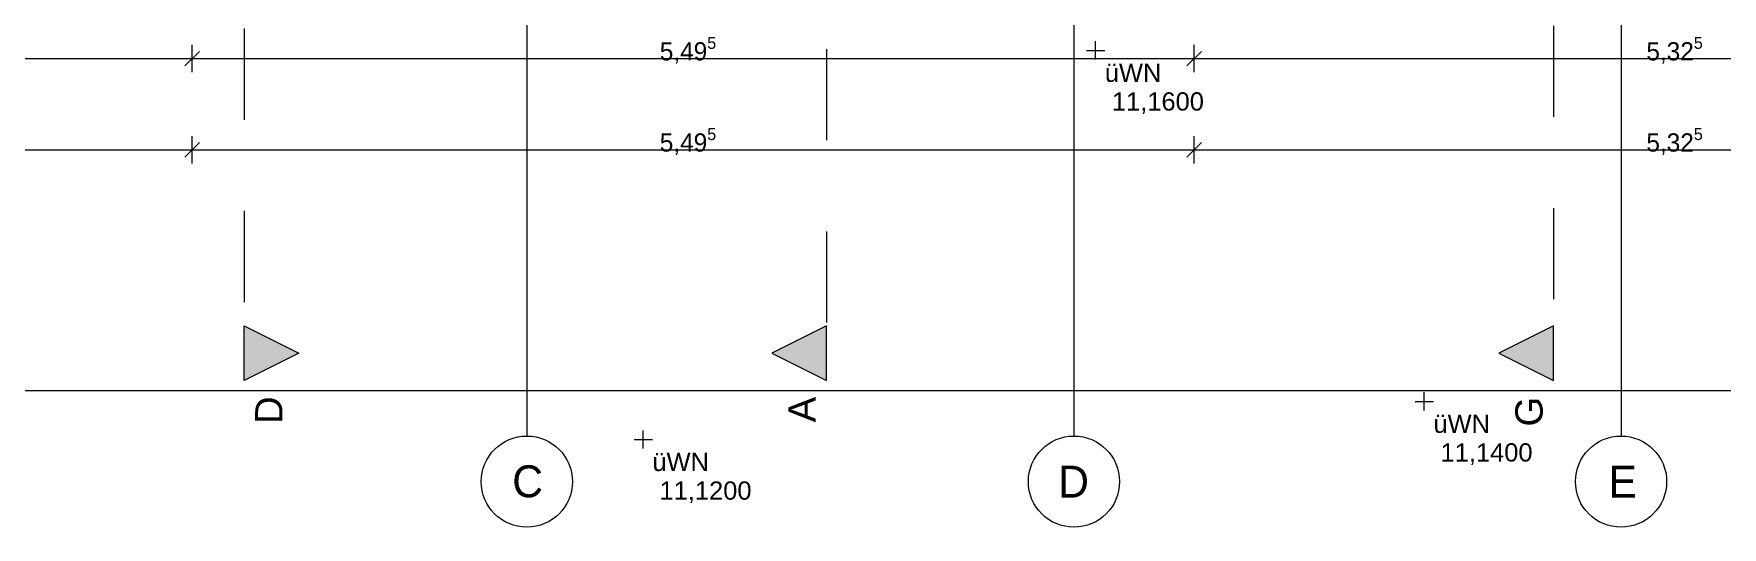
# Model space of a CAD drawing. Header units: metres. Extents: x -4 to 206, y -18 to 45.
# Drawn here: x 36.6 to 45.85, y -16.75 to -14.05 of the extents above; entities that cross this region are included whole.
import ezdxf

# ---------------------------------------------------------------- set-up
doc = ezdxf.new("R2010")
doc.units = ezdxf.units.M
doc.header["$MEASUREMENT"] = 0
doc.linetypes.add('Untersicht', pattern=[0.001, 0.0005, -0.0005])
for name, color, linetype in [('3._DD PP STG2_4_000 Achsraster', 7, 'Continuous'), ('3._DD PP STG2_4_851 Marker Schnitt', 7, 'Continuous'), ('3._DD PP STG2_4_910 Allgemein Lageplan Höhen', 7, 'Continuous'), ('3._DD PP STG2_4_950 Polierplan Bemaßung', 7, 'Continuous')]:
    doc.layers.add(name, color=color, linetype=linetype)
doc.styles.add('ERSTELLTER_STIL_1', font='arial.ttf')
doc.styles.add('ERSTELLTER_STIL_2', font='')
doc.styles.get('ERSTELLTER_STIL_2').set_extended_font_data('Eurostile')

msp = doc.modelspace()

# ---------------------------------------------------------------- hatches: boundary and pattern name
at = {"layer": '3._DD PP STG2_4_851 Marker Schnitt', "linetype": 'Continuous', "lineweight": 0, "true_color": 0x000000}
for points in [[(37.75, -15.9487), (38.05, -15.7987), (37.75, -15.6487)], [(40.943, -15.9487), (40.943, -15.6487), (40.643, -15.7987)], [(44.93, -15.9487), (44.93, -15.6487), (44.63, -15.7987)]]:
    msp.add_hatch(color=18, dxfattribs=at).paths.add_polyline_path(points)

# ---------------------------------------------------------------- linework, layer by layer
at = {"layer": '3._DD PP STG2_4_000 Achsraster', "color": 5, "linetype": 'Continuous', "lineweight": 0, "ltscale": 1000}
for p, q in [((39.3, 1.9963), (39.3, -16.0037)), ((42.3, 1.9963), (42.3, -16.0037)), ((45.3, 1.9963), (45.3, -16.0037)), ((31.8, -16.0037), (54.3, -16.0037)), ((39.3, -16.0037), (39.3, -16.0037)), ((39.3, -16.0037), (39.3, -16.2537)), ((42.3, -16.0037), (42.3, -16.0037)), ((42.3, -16.0037), (42.3, -16.2537)), ((45.3, -16.0037), (45.3, -16.0037)), ((45.3, -16.0037), (45.3, -16.2537))]:
    msp.add_line(p, q, dxfattribs=at)
for centre in [(39.3, -16.5037), (42.3, -16.5037), (45.3, -16.5037)]:
    msp.add_circle(centre, 0.25, dxfattribs=at)
for p in [(39.3, -16.0037), (42.3, -16.0037), (45.3, -16.0037)]:
    msp.add_point(p, dxfattribs=at)
at = {"layer": '3._DD PP STG2_4_851 Marker Schnitt', "color": 7, "linetype": 'Untersicht', "lineweight": 13, "ltscale": 1000}
for p, q in [((44.93, 1.9963), (44.93, -15.6487)), ((37.75, -0.0187), (37.75, -15.6487)), ((40.943, -9.1314), (40.943, -15.6487))]:
    msp.add_line(p, q, dxfattribs=at)
at = {"layer": '3._DD PP STG2_4_851 Marker Schnitt', "color": 7, "linetype": 'Continuous', "lineweight": 13, "ltscale": 1000, "flags": 128}
for points in [[(37.75, -15.9487), (37.75, -15.6487), (38.05, -15.7987)], [(40.943, -15.9487), (40.943, -15.6487), (40.643, -15.7987)], [(44.93, -15.9487), (44.93, -15.6487), (44.63, -15.7987)]]:
    msp.add_lwpolyline(points, close=True, dxfattribs=at)
at = {"layer": '3._DD PP STG2_4_910 Allgemein Lageplan Höhen', "color": 7, "linetype": 'Continuous', "lineweight": 13, "ltscale": 1000}
for p, q in [((42.3691, -14.1387), (42.4691, -14.1387)), ((42.4191, -14.1887), (42.4191, -14.0887)), ((44.2212, -16.1133), (44.2212, -16.0133)), ((44.1712, -16.0633), (44.2712, -16.0633)), ((39.8884, -16.2726), (39.9884, -16.2726)), ((39.9384, -16.3226), (39.9384, -16.2226))]:
    msp.add_line(p, q, dxfattribs=at)
at = {"layer": '3._DD PP STG2_4_950 Polierplan Bemaßung', "color": 7, "linetype": 'Continuous', "lineweight": 13, "ltscale": 1000}
for p, q in [((37.505, -14.1441), (37.425, -14.2241)), ((37.465, -14.2591), (37.465, -14.1091)), ((42.9998, -14.1441), (42.9198, -14.2241)), ((42.9598, -14.2591), (42.9598, -14.1091)), ((33.3688, -14.1841), (37.465, -14.1841)), ((37.465, -14.1841), (42.9598, -14.1841)), ((42.9598, -14.1841), (48.285, -14.1841))]:
    msp.add_line(p, q, dxfattribs=at)
at = {"layer": '3._DD PP STG2_4_950 Polierplan Bemaßung', "color": 1, "linetype": 'Continuous', "lineweight": 13, "ltscale": 1000, "true_color": 0xfb0106}
for p, q in [((37.465, -14.7591), (37.465, -14.6091)), ((42.9598, -14.7591), (42.9598, -14.6091)), ((33.3688, -14.6841), (37.465, -14.6841)), ((37.505, -14.6441), (37.425, -14.7241)), ((37.465, -14.6841), (42.9598, -14.6841)), ((42.9998, -14.6441), (42.9198, -14.7241)), ((42.9598, -14.6841), (48.285, -14.6841))]:
    msp.add_line(p, q, dxfattribs=at)

# ---------------------------------------------------------------- texts
at = {"layer": '3._DD PP STG2_4_000 Achsraster', "color": 5, "linetype": 'Continuous', "lineweight": 0, "char_height": 0.175, "attachment_point": 1, "style": 'ERSTELLTER_STIL_2'}
for s, insert in [('\\A1;{\\pql;\\pt0;\\fEurostile|b0|i0|c0|p0;\\W1.000000;C}', (39.2199, -16.4145)), ('\\A1;{\\pql;\\pt0;\\fEurostile|b0|i0|c0|p0;\\W1.000000;D}', (42.2135, -16.4162)), ('\\A1;{\\pql;\\pt0;\\fEurostile|b0|i0|c0|p0;\\W1.000000;E}', (45.2312, -16.4162))]:
    msp.add_mtext(s, dxfattribs=dict(at, insert=insert))
at = {"layer": '3._DD PP STG2_4_851 Marker Schnitt', "color": 7, "linetype": 'Continuous', "lineweight": 13, "char_height": 0.15, "rotation": 90, "style": 'ERSTELLTER_STIL_1'}
for s, insert, attachment_point in [('\\A1;{\\pql;\\pt0;\\fArial|b0|i0|c0|p0;\\W1.000000;D}', (37.96, -16.1873), 7), ('\\A1;{\\pqr;\\pt0;\\fArial|b0|i0|c0|p0;\\W1.000000;A}', (40.883, -16.0387), 9), ('\\A1;{\\pqr;\\pt0;\\fArial|b0|i0|c0|p0;\\W1.000000;G}', (44.8725, -16.0387), 9)]:
    msp.add_mtext(s, dxfattribs=dict(at, insert=insert, attachment_point=attachment_point))
at = {"layer": '3._DD PP STG2_4_910 Allgemein Lageplan Höhen', "color": 7, "linetype": 'Continuous', "lineweight": 13, "char_height": 0.1, "attachment_point": 1, "style": 'ERSTELLTER_STIL_1'}
for s, insert in [('\\A1;{\\pql;\\fArial|b0|i0|c0|p0;\\W1.000000;üWN}', (42.4691, -14.2115)), ('\\A1;{\\pql;\\fArial|b0|i0|c0|p0;\\W1.000000; 11,1600}', (42.4691, -14.3687)), ('\\A1;{\\pql;\\fArial|b0|i0|c0|p0;\\W1.000000;üWN}', (44.2712, -16.1361)), ('\\A1;{\\pql;\\fArial|b0|i0|c0|p0;\\W1.000000; 11,1400}', (44.2712, -16.2933)), ('\\A1;{\\pql;\\fArial|b0|i0|c0|p0;\\W1.000000;üWN}', (39.9884, -16.3455)), ('\\A1;{\\pql;\\fArial|b0|i0|c0|p0;\\W1.000000; 11,1200}', (39.9884, -16.5026))]:
    msp.add_mtext(s, dxfattribs=dict(at, insert=insert))
at = {"layer": '3._DD PP STG2_4_950 Polierplan Bemaßung', "color": 7, "linetype": 'Continuous', "lineweight": 13, "char_height": 0.1, "attachment_point": 7, "style": 'ERSTELLTER_STIL_2'}
for s, insert in [('\\A1;{\\pql;\\fEurostile|b0|i0|c0|p0;\\W1.000000;5,49\\fEurostile|b0|i0|c0|p0;\\W1.000000;\\A1{\\H.66x;\\S5^  ;}}', (40.0289, -14.223)), ('\\A1;{\\pql;\\fEurostile|b0|i0|c0|p0;\\W1.000000;5,32\\fEurostile|b0|i0|c0|p0;\\W1.000000;\\A1{\\H.66x;\\S5^  ;}}', (45.4389, -14.223))]:
    msp.add_mtext(s, dxfattribs=dict(at, insert=insert))
at = {"layer": '3._DD PP STG2_4_950 Polierplan Bemaßung', "color": 1, "linetype": 'Continuous', "lineweight": 13, "true_color": 0xfb0106, "char_height": 0.1, "attachment_point": 7, "style": 'ERSTELLTER_STIL_2'}
for s, insert in [('\\A1;{\\pql;\\fEurostile|b0|i0|c0|p0;\\W1.000000;5,49\\fEurostile|b0|i0|c0|p0;\\W1.000000;\\A1{\\H.66x;\\S5^  ;}}', (40.0289, -14.723)), ('\\A1;{\\pql;\\fEurostile|b0|i0|c0|p0;\\W1.000000;5,32\\fEurostile|b0|i0|c0|p0;\\W1.000000;\\A1{\\H.66x;\\S5^  ;}}', (45.4389, -14.723))]:
    msp.add_mtext(s, dxfattribs=dict(at, insert=insert))

doc.saveas('drawing.dxf')
